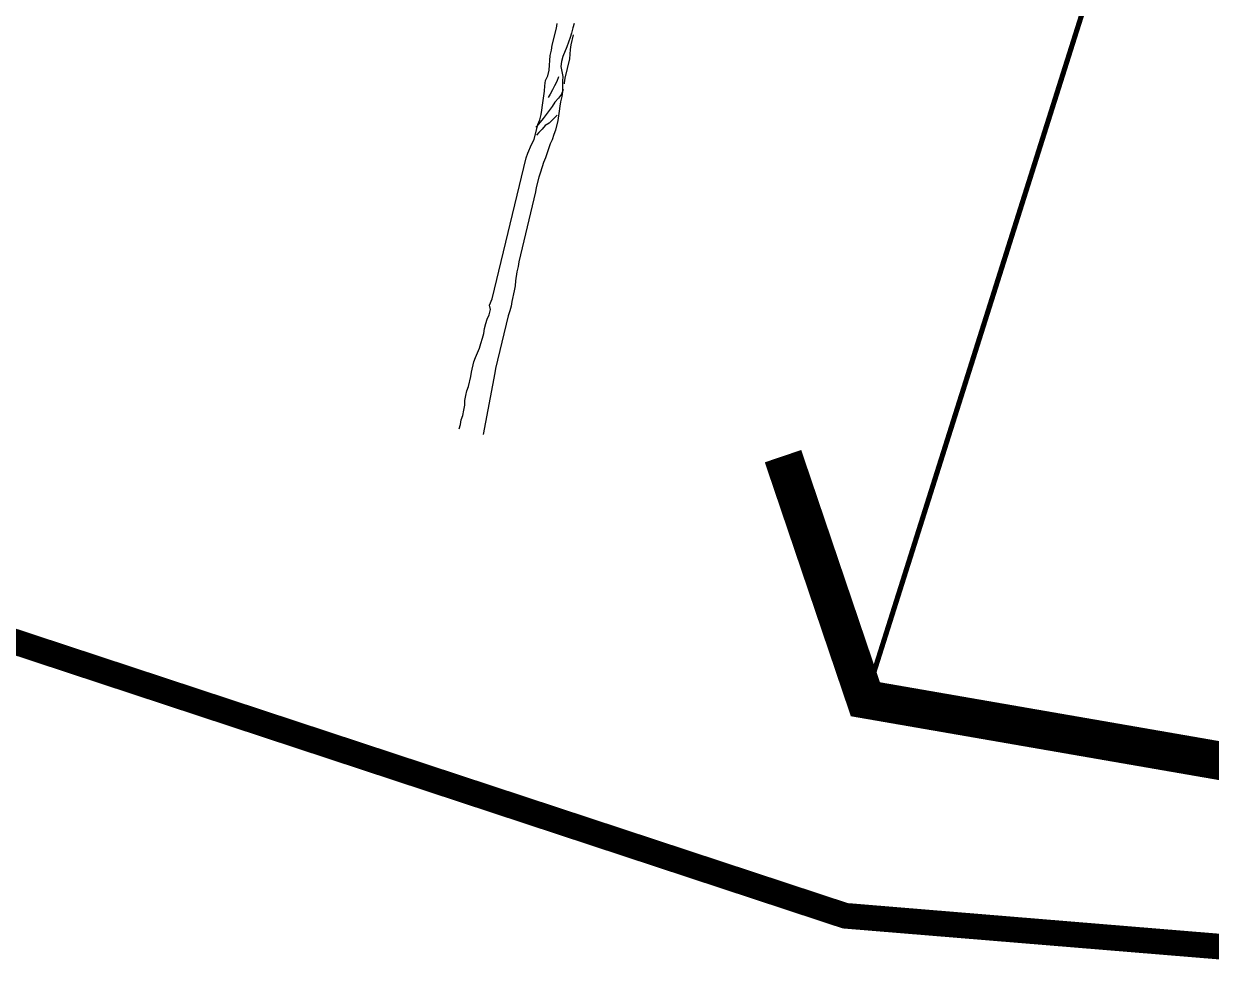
# Model space of a CAD drawing. Header units: inches. Extents: x 350994 to 353538, y 1581369 to 1583842.
# Drawn here: x 351605.132 to 351609.763, y 1583342.933 to 1583346.625 of the extents above; entities that cross this region are included whole.
import ezdxf

# ---------------------------------------------------------------- set-up
doc = ezdxf.new("R2010")
doc.units = ezdxf.units.IN
doc.header["$MEASUREMENT"] = 0
doc.linetypes.add('1', pattern=[0])
doc.linetypes.add('DASHDOTX2', pattern=[2, 1, -0.5, 0, -0.5])
for name, color, linetype in [('CULVERT', 255, '1'), ("ROAD'S", 1, '1'), ('TREE', 81, '1')]:
    doc.layers.add(name, color=color, linetype=linetype)

# ---------------------------------------------------------------- blocks, each defined once
blk = doc.blocks.new('TREE_4')
at = {"color": 94}
for points in [[(-2.9, -31.8), (0, 0), (-2.9, 31.8), (0.1, 63.6), (0.1, 101.2), (-2.8, 135.9), (-8.5, 167.7), (-11.4, 202.4), (-11.3, 237.1), (-8.4, 268.9), (-8.4, 338.3), (-11.2, 370.1), (-11.2, 442.4), (-8.2, 474.2), (3.4, 543.6), (6.3, 578.3), (9.2, 615.8), (9.3, 650.5), (6.4, 685.2), (6.4, 719.9), (9.4, 751.7), (15.2, 783.5), (15.2, 821.1), (0.8, 850), (9.5, 896.3), (10, 1900.6), (12.9, 1935.3), (24.6, 1998.9), (33.3, 2036.5), (33.4, 2143.5), (39.2, 2178.2), (39.2, 2215.8), (36.4, 2247.6), (33.5, 2282.3), (27.8, 2345.9), (24.9, 2380.6), (19.2, 2415.3), (13.4, 2452.9), (22.1, 2487.6), (22.2, 2528), (16.4, 2562.7), (10.7, 2594.5), (4.9, 2629.3), (4.9, 2666.8), (2.1, 2701.5), (2.2, 2823), (-0.7, 2854.8)], [(115, 2883.6), (112.1, 2851.8), (112.1, 2814.2), (109.1, 2782.4), (103.3, 2713), (91.7, 2643.6), (91.6, 2606), (94.5, 2571.3), (123.3, 2507.7), (129.1, 2475.9), (146.4, 2406.5), (149.2, 2371.8), (149.2, 2334.2), (152.1, 2302.4), (154.9, 2267.7), (160.7, 2204.1), (160.6, 2134.7), (157.7, 2102.9), (154.7, 2065.3), (148.9, 2033.5), (143.1, 1969.9), (140.2, 1932.3), (134.3, 1897.6), (128.5, 1828.2), (125.6, 1790.7), (125.5, 1718.4), (128.4, 1686.6), (128.3, 1188.2), (131.2, 1156.4), (131.1, 1118.8), (136.9, 1055.2), (142.6, 1020.5), (145.5, 985.8), (145.4, 910.6), (148.3, 878.8), (148.2, 844.1), (145.3, 809.4), (145, 433.6), (147.8, 401.8), (167.8, -30.6)], [(126.5, 2805.5), (126.4, 2733.2), (129.3, 2701.4), (140.8, 2637.8), (140.7, 2499), (143.5, 2467.2), (143.5, 2461.4)], [(94.4, 2499.1), (91.5, 2464.4), (82.8, 2432.6), (77, 2400.8), (68.3, 2369), (59.6, 2343)], [(146.4, 2420.9), (143.5, 2386.3), (129, 2354.5), (111.6, 2322.7), (100, 2288), (88.4, 2256.2), (59.4, 2192.6), (45, 2163.7), (30.5, 2131.9), (24.7, 2123.3)], [(149.1, 2238.8), (128.8, 2204.1), (108.6, 2172.3), (85.4, 2149.2), (70.9, 2120.3), (53.6, 2091.4), (42, 2071.2)]]:
    blk.add_lwpolyline(points, dxfattribs=at)

msp = doc.modelspace()

# ---------------------------------------------------------------- linework, layer by layer
at = {"layer": 'CULVERT', "color": 250, "linetype": 'DASHDOTX2', "lineweight": 5, "ltscale": 2, "const_width": 0.02}
msp.add_lwpolyline([(351502.7253, 1583612.858), (351664.8788, 1583522.6727), (351608.4142, 1583343.99)], dxfattribs=at)
at = {"layer": 'CULVERT', "color": 250, "lineweight": 5, "const_width": 0.15}
msp.add_lwpolyline([(351611.1966, 1583344.4219), (351610.5161, 1583343.6254), (351608.4142, 1583343.99), (351608.093, 1583344.9381)], dxfattribs=at)
at = {"layer": "ROAD'S", "lineweight": 5, "const_width": 0.1}
msp.add_lwpolyline([(351493.6281, 1583641.7592), (351482.419, 1583604.8776), (351453.3359, 1583502.652), (351427.8721, 1583413.6902), (351425.474, 1583406.1676), (351428.2052, 1583404.0013), (351429.5194, 1583403.2417), (351451.0623, 1583395.4742), (351528.8055, 1583369.3895), (351608.3356, 1583343.1456), (351610.3031, 1583342.9835), (351612.7157, 1583343.4993), (351612.7886, 1583343.7665), (351619.4893, 1583361.814), (351656.4178, 1583471.8897), (351678.8606, 1583542.9803), (351678.8606, 1583542.9803), (351631.5068, 1583568.4843), (351540.8268, 1583618.5533), (351496.1329, 1583642.2585, 0.356236)], format="xyb", close=True, dxfattribs=at)

# ---------------------------------------------------------------- block references
at = {"layer": 'TREE', "lineweight": 5, "xscale": 0.0005632341247466223, "yscale": 0.0005632341530485974, "zscale": 0.0005632341444477617, "rotation": 346.4411541233163}
msp.add_blockref('TREE_4', (351606.8354, 1583345.062), dxfattribs=at)

doc.saveas('drawing.dxf')
